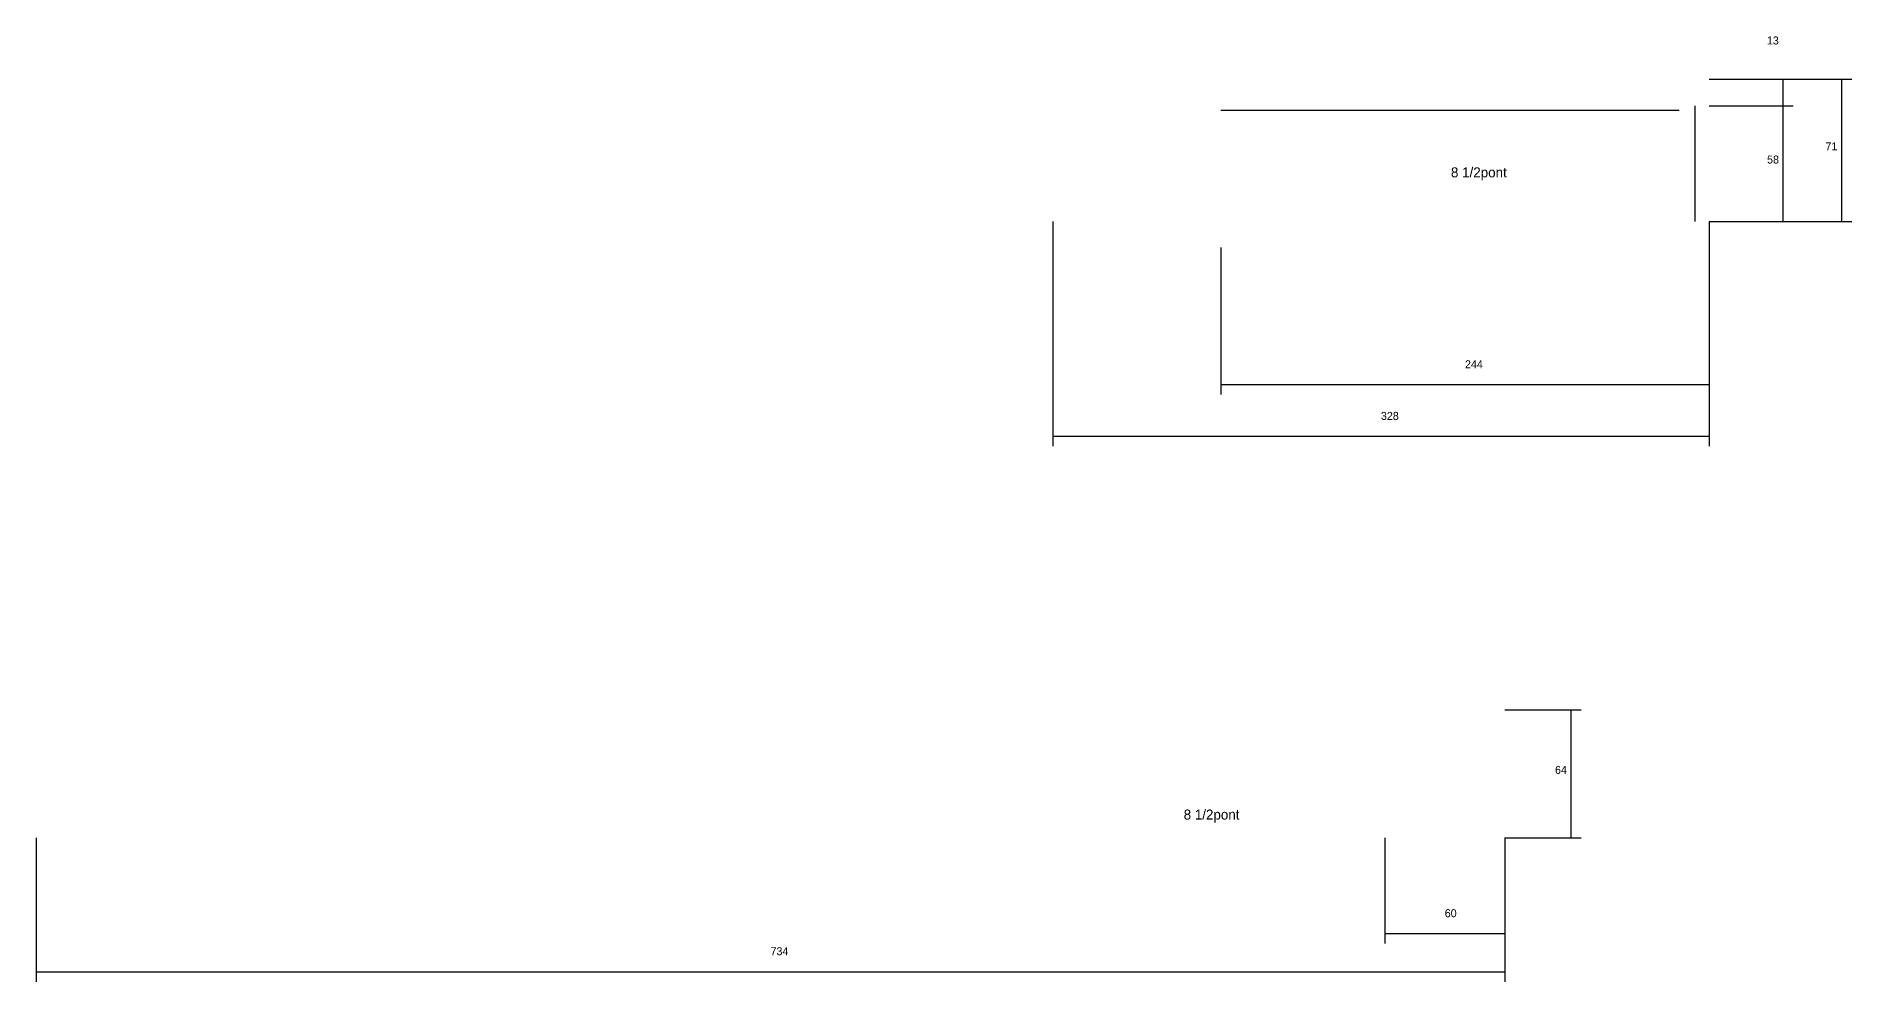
# Model space of a CAD drawing. Header units: metres. Extents: x -20965 to -18870, y 879 to 1418.
# Drawn here: x -20965 to -20057, y 946 to 1418 of the extents above; entities that cross this region are included whole.
import ezdxf

# ---------------------------------------------------------------- set-up
doc = ezdxf.new("R2010")
doc.units = ezdxf.units.M
for name, color, linetype in [('COTA', 4, 'Continuous'), ('Cota Seção (2x)', 4, 'Continuous'), ('NOMENCLATURA', 7, 'Continuous'), ('SARR_2.2x7', 40, 'Continuous')]:
    doc.layers.add(name, color=color, linetype=linetype)

msp = doc.modelspace()

# ---------------------------------------------------------------- linework, layer by layer
at = {"layer": 'COTA'}
for p, q in [((-20456.7, 1326), (-20456.7, 1213.6)), ((-20128.7, 1326), (-20128.7, 1213.6)), ((-20128.7, 1326), (-20128.7, 1239.5)), ((-20372.7, 1313), (-20372.7, 1239.5)), ((-20372.7, 1244.5), (-20128.7, 1244.5)), ((-20456.7, 1218.6), (-20128.7, 1218.6)), ((-20230.8, 1081.9), (-20192.6, 1081.9)), ((-20197.6, 1017.9), (-20197.6, 1081.9)), ((-20964.8, 1017.9), (-20964.8, 946.1)), ((-20290.8, 1017.9), (-20290.8, 965.2)), ((-20230.8, 1017.9), (-20192.6, 1017.9)), ((-20230.8, 1017.9), (-20230.8, 946.1)), ((-20230.8, 1017.9), (-20230.8, 965.2)), ((-20290.8, 970.2), (-20230.8, 970.2)), ((-20964.8, 951.1), (-20230.8, 951.1))]:
    msp.add_line(p, q, dxfattribs=at)
at = {"layer": 'Cota Seção (2x)'}
for p, q in [((-20128.7, 1397), (-20086.6, 1397)), ((-20128.7, 1397), (-20057.4, 1397)), ((-20091.6, 1383.8), (-20091.6, 1397)), ((-20062.4, 1326), (-20062.4, 1397)), ((-20128.7, 1383.8), (-20086.6, 1383.8)), ((-20128.7, 1383.8), (-20086.6, 1383.8)), ((-20091.6, 1326), (-20091.6, 1383.8)), ((-20128.7, 1326), (-20086.6, 1326)), ((-20128.7, 1326), (-20057.4, 1326))]:
    msp.add_line(p, q, dxfattribs=at)
at = {"layer": 'SARR_2.2x7'}
for p, q in [((-20372.7, 1381.6), (-20143.7, 1381.6)), ((-20135.7, 1326), (-20135.7, 1383.8))]:
    msp.add_line(p, q, dxfattribs=at)

# ---------------------------------------------------------------- texts
at = {"layer": 'COTA'}
for s, p in [('244', (-20250.7, 1252.6)), ('328', (-20292.7, 1226.8)), ('64', (-20205.7, 1049.9)), ('60', (-20260.8, 978.3)), ('734', (-20597.8, 959.3))]:
    msp.add_text(s, height=4, dxfattribs=at).set_placement(p)
at = {"layer": 'Cota Seção (2x)'}
for s, p in [('13', (-20099.8, 1414.4)), ('71', (-20070.5, 1361.5)), ('58', (-20099.7, 1354.9))]:
    msp.add_text(s, height=4, dxfattribs=at).set_placement(p)
at = {"layer": 'NOMENCLATURA'}
for p in [(-20257.7, 1348), (-20391.3, 1027.1)]:
    msp.add_text('8 1/2pont', height=5, dxfattribs=at).set_placement(p)

doc.saveas('drawing.dxf')
